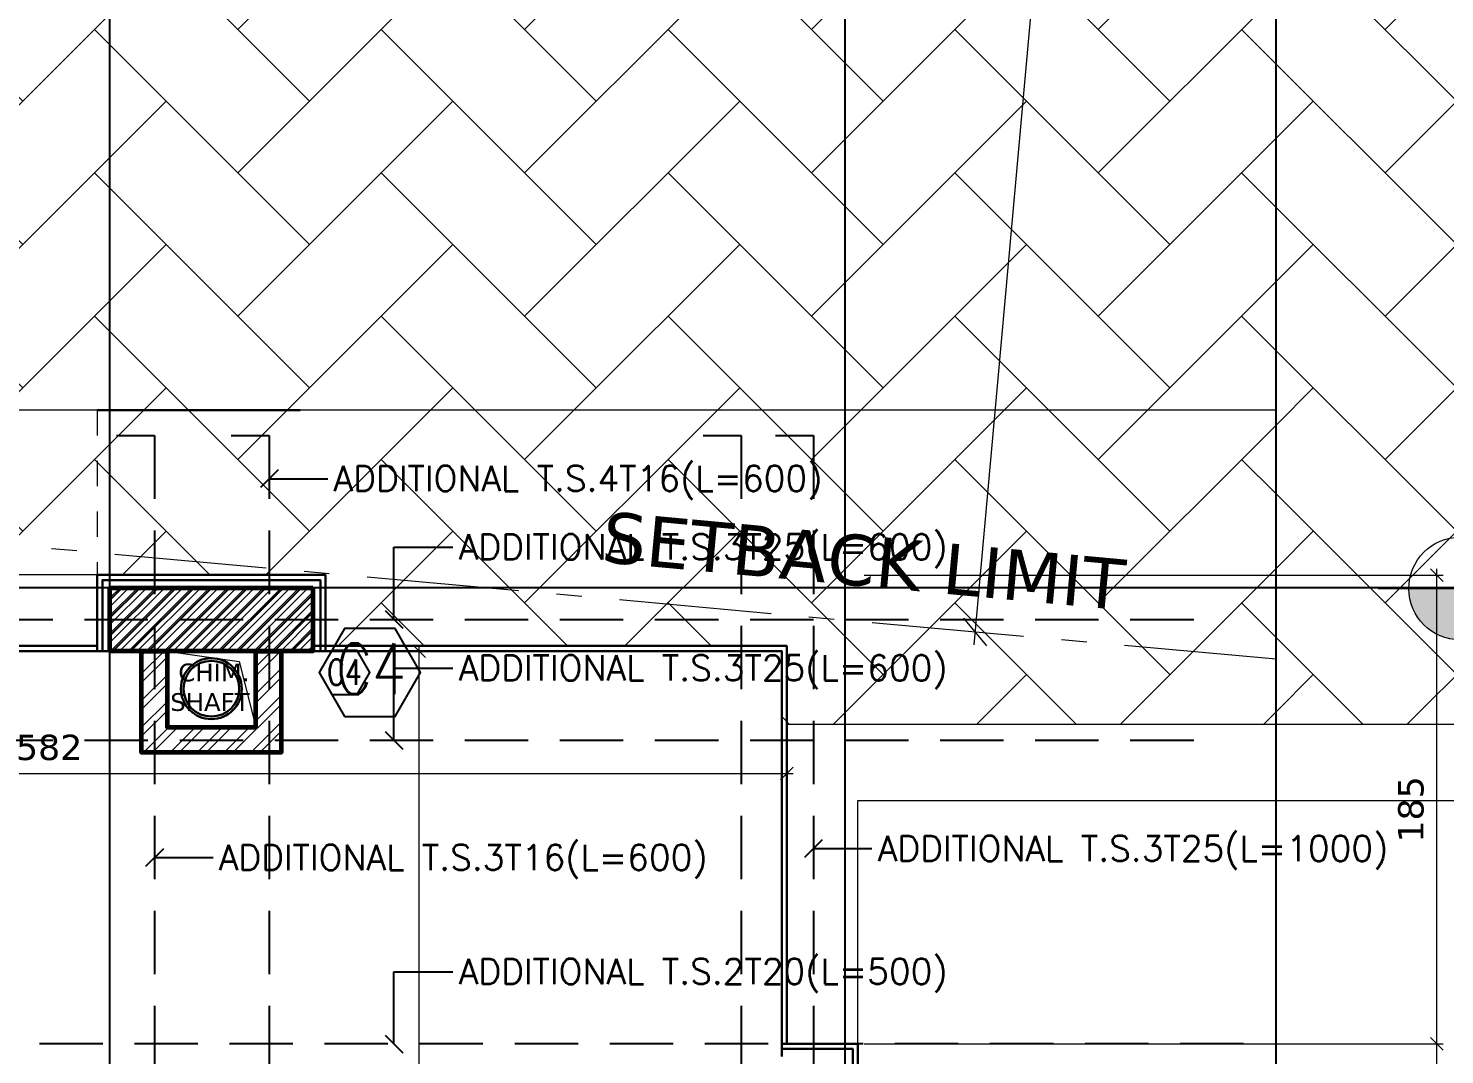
# Model space of a CAD drawing. Header units: inches. Extents: x -48 to 777, y -156 to 510.
# Drawn here: x 404.2 to 409.79, y 153.22 to 157.27 of the extents above; entities that cross this region are included whole.
import ezdxf
from ezdxf.enums import TextEntityAlignment as Align

# ---------------------------------------------------------------- set-up
doc = ezdxf.new("R2010")
doc.units = ezdxf.units.IN
doc.header["$MEASUREMENT"] = 0
doc.set_wipeout_variables(frame=1)
for name, pattern in [('ACAD_ISO10W100', [18, 12, -3, 0, -3]), ('HIDDEN', [0.375, 0.25, -0.125]), ('NUHA', [1.45, 0.75, -0.25, 0.2, -0.25])]:
    doc.linetypes.add(name, pattern=pattern)
doc.layers.get('Defpoints').update_dxf_attribs({"lineweight": 5})
for name, color, linetype, lineweight in [('A-AXIS ST', 251, 'ACAD_ISO10W100', 5), ('A-DIM', 9, 'Continuous', 5), ('A-HIDDEN', 254, 'HIDDEN', 5), ('A-LEVELS', 139, 'Continuous', 20), ('A-LIMIT LOT', 235, 'ACAD_ISO10W100', 20), ('A-PILLARS', 1, 'Continuous', 60), ('A-PROJECTION1', 6, 'Continuous', 30), ('A-PROJECTION2', 5, 'Continuous', 20), ('A-SIGNS1', 20, 'Continuous', 15), ('A-SIGNS2', 30, 'Continuous', 15), ('A-TEXT', 50, 'Continuous', 15), ('A-TILING1', 43, 'Continuous', 9), ('A-WALLS', 7, 'Continuous', 60), ('C-GLASS', 162, 'Continuous', 30), ('C-METAL', 190, 'Continuous', 30), ('C-STONE', 42, 'Continuous', 30), ('D-STONE', 52, 'Continuous', 20), ('H-PILLARS', 61, 'Continuous', 5), ('H-WALLS', 51, 'Continuous', 5), ('str-shaft', 1, 'Continuous', 5)]:
    doc.layers.add(name, color=color, linetype=linetype, lineweight=lineweight)
doc.layers.add('HH-DARK GREY', color=7, linetype='Continuous', lineweight=5, true_color=0x404040)
for name, color, linetype in [('pts pc', 7, 'Continuous'), ('Str-Axes', 8, 'Continuous'), ('str-col-hatch', 8, 'Continuous'), ('str-COL-TAG-100', 1, 'Continuous'), ('str-COL-TAG-50', 7, 'Continuous'), ('str-columns', 3, 'Continuous'), ('str-slab-top', 1, 'Continuous')]:
    doc.layers.add(name, color=color, linetype=linetype)
doc.styles.add('2mm', font='simplex.shx', dxfattribs={"height": 0.5})
doc.styles.add('ROMAN', font='ROMANS.SHX')
doc.styles.add('ROMAND', font='verdana.ttf')
doc.styles.add('ROMANS', font='romans__.ttf', dxfattribs={"height": 0.14})
doc.dimstyles.new('M-1.100', dxfattribs={"dimtxt": 0.2, "dimasz": 0.1, "dimexe": 0.05, "dimexo": 0.05, "dimgap": 0.1, "dimtad": 1, "dimlfac": 100, "dimrnd": 0.5, "dimzin": 9, "dimdsep": 46, "dimtxsty": 'ROMAND', "dimblk": 'OBLIQUE', "dimcen": 1, "dimdle": 0.05, "dimclrd": 256, "dimclre": 256, "dimclrt": 2, "dimadec": 0, "dimazin": 0, "dimtfac": 0.666667, "dimtmove": 2, "dimatfit": 3, "dimfxl": 0.04, "dimtolj": 1, "dimtzin": 5, "dimlwd": -1, "dimlwe": -1, "dimarcsym": 0})
doc.dimstyles.new('M-1.50', dxfattribs={"dimtxt": 0.1, "dimasz": 0.05, "dimexe": 0.025, "dimexo": 0.025, "dimgap": 0.05, "dimtad": 1, "dimlfac": 100, "dimrnd": 0.5, "dimzin": 9, "dimdsep": 46, "dimtxsty": 'ROMAND', "dimblk": 'OBLIQUE', "dimcen": 1, "dimdle": 0.025, "dimclrd": 256, "dimclre": 256, "dimclrt": 2, "dimadec": 0, "dimazin": 0, "dimtfac": 0.666667, "dimtmove": 2, "dimatfit": 3, "dimfxl": 0.04, "dimtolj": 1, "dimtzin": 5, "dimlwd": -1, "dimlwe": -1, "dimarcsym": 0})
doc.dimstyles.new('structure', dxfattribs={"dimtxt": 0.1, "dimasz": 0.07, "dimexe": 0.18, "dimexo": 1, "dimgap": 0.05, "dimtad": 1, "dimdec": 1, "dimlfac": 100, "dimrnd": 0.5, "dimdsep": 46, "dimtxsty": 'ROMAN', "dimblk1": 'OBLIQUE', "dimblk2": 'OBLIQUE', "dimsah": 1, "dimcen": 0.009, "dimse1": 1, "dimse2": 1, "dimclrd": 4, "dimclre": 9, "dimclrt": 1, "dimadec": 0, "dimazin": 0, "dimtfac": 0.066667, "dimtdec": 1, "dimtix": 1, "dimtmove": 2, "dimatfit": 3, "dimldrblk": 'OBLIQUE', "dimfxl": 0.18, "dimtolj": 1, "dimarcsym": 0})

# ---------------------------------------------------------------- blocks, each defined once
blk = doc.blocks.new('AXIS')
at = {"layer": 'A-AXIS ST', "ltscale": 0.1}
for p, q in [((647.01853, 296.91777), (647.01853, 336.01919)), ((649.91853, 296.91777), (649.91853, 336.01919)), ((651.61853, 296.91777), (651.61853, 336.01919)), ((657.61853, 330.26919), (627.81853, 330.26919))]:
    blk.add_line(p, q, dxfattribs=at)
blk = doc.blocks.new('_Oblique')
at = {"color": 0, "linetype": 'ByBlock', "lineweight": -2}
blk.add_line((-0.5, -0.5), (0.5, 0.5), dxfattribs=at)
blk = doc.blocks.new('*D175')
at = {"layer": 'A-DIM', "transparency": 16777216}
blk.add_line((405.7464, 150.3835), (405.7464, 154.8335), dxfattribs=at)
at = {"layer": 'Defpoints', "color": 0, "transparency": 16777216}
for p in [(405.7464, 154.8085), (405.7464, 154.8085), (405.7464, 150.4085)]:
    blk.add_point(p, dxfattribs=at)
at = {"layer": 'A-DIM', "transparency": 16777216, "xscale": 0.05, "yscale": 0.05, "zscale": 0.05}
for p, rotation in [((405.7464, 154.8085), 90), ((405.7464, 150.4085), 270)]:
    blk.add_blockref('_Oblique', p, dxfattribs=dict(at, rotation=rotation))
at = {"layer": 'A-DIM', "color": 2, "transparency": 16777216, "insert": (405.6443, 152.6085), "char_height": 0.1, "attachment_point": 5, "rotation": 90, "style": 'ROMAND'}
blk.add_mtext('\\A1;440', dxfattribs=at)
blk = doc.blocks.new('*D176')
at = {"layer": 'A-DIM', "transparency": 16777216}
blk.add_line((401.3518, 154.3252), (407.2218, 154.3252), dxfattribs=at)
at = {"layer": 'Defpoints', "color": 0, "transparency": 16777216}
for p in [(401.3768, 154.3252), (407.1968, 154.3252), (407.1968, 154.3252)]:
    blk.add_point(p, dxfattribs=at)
at = {"layer": 'A-DIM', "transparency": 16777216, "xscale": 0.05, "yscale": 0.05, "zscale": 0.05, "rotation": 180}
blk.add_blockref('_Oblique', (401.3768, 154.3252), dxfattribs=at)
at = {"layer": 'A-DIM', "transparency": 16777216, "xscale": 0.05, "yscale": 0.05, "zscale": 0.05}
blk.add_blockref('_Oblique', (407.1968, 154.3252), dxfattribs=at)
at = {"layer": 'A-DIM', "color": 2, "transparency": 16777216, "insert": (404.2868, 154.4275), "char_height": 0.1, "attachment_point": 5, "style": 'ROMAND'}
blk.add_mtext('\\A1;582', dxfattribs=at)
blk = doc.blocks.new('*D326')
at = {"layer": 'A-DIM', "transparency": 16777216}
for p, q in [((407.5018, 153.2586), (409.7865, 153.2586)), ((409.7615, 147.6336), (409.7615, 153.2836)), ((409.2018, 147.6586), (409.7865, 147.6586))]:
    blk.add_line(p, q, dxfattribs=at)
at = {"layer": 'Defpoints', "color": 0, "transparency": 16777216}
for p in [(407.4768, 153.2586), (409.7615, 153.2586), (409.1768, 147.6586)]:
    blk.add_point(p, dxfattribs=at)
at = {"layer": 'A-DIM', "transparency": 16777216, "xscale": 0.05, "yscale": 0.05, "zscale": 0.05}
for p, rotation in [((409.7615, 153.2586), 90), ((409.7615, 147.6586), 270)]:
    blk.add_blockref('_Oblique', p, dxfattribs=dict(at, rotation=rotation))
at = {"layer": 'A-DIM', "color": 2, "transparency": 16777216, "insert": (409.6595, 150.4586), "char_height": 0.1, "attachment_point": 5, "rotation": 90, "style": 'ROMAND'}
blk.add_mtext('\\A1;560', dxfattribs=at)
blk = doc.blocks.new('*D327')
at = {"layer": 'A-DIM', "transparency": 16777216}
for p, q in [((407.5018, 155.1084), (409.7865, 155.1084)), ((409.7615, 153.2336), (409.7615, 155.1334)), ((407.5018, 153.2586), (409.7865, 153.2586))]:
    blk.add_line(p, q, dxfattribs=at)
at = {"layer": 'Defpoints', "color": 0, "transparency": 16777216}
for p in [(407.4768, 155.1084), (409.7615, 155.1084), (407.4768, 153.2586)]:
    blk.add_point(p, dxfattribs=at)
at = {"layer": 'A-DIM', "transparency": 16777216, "xscale": 0.05, "yscale": 0.05, "zscale": 0.05}
for p, rotation in [((409.7615, 155.1084), 90), ((409.7615, 153.2586), 270)]:
    blk.add_blockref('_Oblique', p, dxfattribs=dict(at, rotation=rotation))
at = {"layer": 'A-DIM', "color": 2, "transparency": 16777216, "insert": (409.6593, 154.1835), "char_height": 0.1, "attachment_point": 5, "rotation": 90, "style": 'ROMAND'}
blk.add_mtext('\\A1;185', dxfattribs=at)
blk = doc.blocks.new('GXFHGCGFCD')
at = {"layer": 'A-SIGNS1', "linetype": 'NUHA'}
h = blk.add_hatch(color=256, dxfattribs=at)
h.paths.add_polyline_path([(90.3819, 61.3301), (90.3819, 61.1701), (90.5419, 61.1701, 0.414214)])
h.paths.add_polyline_path([(90.3819, 61.1701), (90.2219, 61.1701, 0.414214), (90.3819, 61.0101)])
at = {"layer": 'A-SIGNS1'}
for p, q in [((90.3819, 60.9141), (90.3819, 61.4261)), ((90.1259, 61.1701), (91.7898, 61.1701))]:
    blk.add_line(p, q, dxfattribs=at)
blk.add_circle((90.3819, 61.1701), 0.16, dxfattribs=at)
blk = doc.blocks.new('DGXFHXFGDFD')
at = {"layer": 'A-SIGNS1'}
blk.add_blockref('GXFHGCGFCD', (0, 0), dxfattribs=at)
at = {"layer": 'A-SIGNS2', "linetype": 'NUHA', "style": 'ROMANS'}
for s, p in [('F.L.', (90.5835, 61.2031)), ('C.L.', (90.5835, 60.9413))]:
    blk.add_text(s, height=0.16, dxfattribs=at).set_placement(p)
at = {"layer": 'A-SIGNS2', "style": 'ROMANS', "width": 0.910135, "flags": 4}
for tag, p, p2 in [('NIV.FINI', (91.1159, 61.2031), (91.7898, 61.2031)), ('NIV.BETON', (91.1159, 60.9413), (91.7898, 60.9413))]:
    blk.add_attdef(tag, text='', height=0.16, dxfattribs=at).set_placement(p, p2, align=Align.FIT)
blk = doc.blocks.new('*D972')
at = {"layer": 'A-DIM', "transparency": 16777216}
blk.add_line((-315972.6083, -27892.2626), (-315973.5126, -27902.2748), dxfattribs=at)
at = {"layer": 'Defpoints', "color": 0, "transparency": 16777216}
for p in [(-315972.6128, -27892.3124), (-315973.5081, -27902.225), (-315973.5081, -27902.225)]:
    blk.add_point(p, dxfattribs=at)
at = {"layer": 'A-DIM', "transparency": 16777216, "xscale": 0.1, "yscale": 0.1, "zscale": 0.1}
for p, rotation in [((-315972.6128, -27892.3124), 84.83901183355006), ((-315973.5081, -27902.225), 264.8390118335501)]:
    blk.add_blockref('_Oblique', p, dxfattribs=dict(at, rotation=rotation))
at = {"layer": 'A-DIM', "color": 2, "transparency": 16777216, "insert": (-315973.33, -27897.8762), "char_height": 0.2, "attachment_point": 5, "rotation": 84.839, "style": 'ROMAND'}
blk.add_mtext('\\A1;1000', dxfattribs=at)
blk = doc.blocks.new('tags')
at = {"layer": 'str-COL-TAG-100', "color": 2}
blk.add_lwpolyline([(0.125, -0.2616), (0.325, -0.2616), (0.425, -0.0884), (0.325, 0.0848), (0.125, 0.0848), (0.025, -0.0884)], close=True, dxfattribs=at)
at = {"layer": 'str-COL-TAG-50', "color": 2}
blk.add_lwpolyline([(0.075, -0.175), (0.175, -0.175), (0.225, -0.0884), (0.175, -0.0018), (0.075, -0.0018), (0.025, -0.0884)], close=True, dxfattribs=at)
at = {"layer": 'str-COL-TAG-100', "color": 1, "style": 'ROMANS', "width": 0.699426}
blk.add_attdef('NUMBER', text='', height=0.2, dxfattribs=at).set_placement((0.0918, -0.1741), (0.3679, -0.1741), align=Align.FIT)
at = {"layer": 'str-COL-TAG-50', "color": 1, "style": 'ROMANS', "width": 0.697102}
blk.add_attdef('NUMBER', text='', height=0.1, dxfattribs=at).set_placement((0.0562, -0.1375), (0.1938, -0.1375), align=Align.FIT)
blk = doc.blocks.new('LOT 688  TOPOGRAPHIC PLAN')
at = {"layer": 'A-LEVELS', "linetype": 'Continuous'}
blk.add_lwpolyline([(-315974.59088, -27899.7661), (-315974.23382, -27900.1548), (-315973.92959, -27900.44179), (-315973.80123, -27900.53219), (-315973.69082, -27900.57921), (-315973.59993, -27900.57687), (-315973.53013, -27900.51918), (-315973.48259, -27900.40109), (-315973.4536, -27900.22815), (-315973.4239, -27899.76759)], dxfattribs=at)
at = {"layer": 'pts pc', "linetype": 'Continuous'}
for points in [[(-315972.76171, -27901.43153), (-315973.47249, -27902.13473)], [(-315972.7655, -27902.13852), (-315973.4687, -27901.42774)]]:
    blk.add_lwpolyline(points, dxfattribs=at)
at = {"layer": 'pts pc', "color": 1, "char_height": 0.5, "width": 3.0714286, "attachment_point": 1, "rotation": 359.69285, "style": '2mm'}
for s, insert in [('\\Fsimplex.shx;\\W1.0000000000;\\T1.0000000000;\\o\\l97.943', (-315979.21005, -27900.45145)), ('\\Fsimplex.shx;\\W1.0000000000;\\T1.0000000000;\\o\\l97.303', (-315972.61577, -27901.53581))]:
    blk.add_mtext(s, dxfattribs=dict(at, insert=insert))
at = {"linetype": 'Continuous'}
blk.add_wipeout([(-315996.80172, -27893.57917), (-315969.32038, -27896.23659), (-315969.32038, -27930.53073), (-315964.08799, -27936.87852), (-315964.6636, -27941.43051), (-315970.22923, -27937.16678), (-315985.1164, -27950.2257)], dxfattribs=at).dxf.layer = 'A-LIMIT LOT'
at = {"layer": 'A-HIDDEN', "linetype": 'ACAD_ISO10W100', "ltscale": 0.05}
blk.add_lwpolyline([(-315992.30527, -27900.52725), (-315983.21966, -27944.57125), (-315970.69258, -27933.58259), (-315972.32038, -27931.60779), (-315972.32038, -27902.3323)], close=True, dxfattribs=at)
at = {"layer": 'A-TEXT', "insert": (-315974.96795, -27901.74842), "char_height": 0.2, "width": 71.8076328, "attachment_point": 1, "rotation": 354.69625, "style": 'ROMAND'}
blk.add_mtext('SETBACK LIMIT', dxfattribs=at)
at = {"layer": 'A-DIM'}
dim = blk.add_linear_dim(base=(-315973.5081, -27902.22502), p1=(-315972.61278, -27892.31237), p2=(-315973.5081, -27902.22502), angle=264.83901, text='1000', dimstyle='M-1.100', dxfattribs=at)
dim.commit()
dim.dimension.update_dxf_attribs({"geometry": '*D972', "text_midpoint": (-315973.33003, -27897.87624), "dimtype": 129})

msp = doc.modelspace()

# ---------------------------------------------------------------- block references
at = {"layer": 'pts pc'}
msp.add_blockref('LOT 688  TOPOGRAPHIC PLAN', (316381.44716, 28057.10823), dxfattribs=at)

# ---------------------------------------------------------------- next in the draw order: hatches: boundary and pattern name
at = {"layer": 'H-PILLARS'}
h = msp.add_hatch(dxfattribs=at)
h.set_pattern_fill('ANSI31', color=256, scale=0.2)
h.set_pattern_definition([(45, (-140.641753, -168.71929), (-0.0176776695, 0.0176776695), [])])
h.paths.add_polyline_path([(405.32678, 155.05845), (405.32678, 154.80845), (404.52678, 154.80845), (404.52678, 155.05845)])
at = {"layer": 'H-WALLS'}
h = msp.add_hatch(dxfattribs=at)
h.set_pattern_fill('ANSI32', color=256, scale=0.2)
h.set_pattern_definition([(45, (-134.01675, -175.21074), (-0.053033009, 0.053033009), []), (45, (-133.9814, -175.21074), (-0.053033009, 0.053033009), [])])
h.paths.add_polyline_path([(405.10178, 154.80845), (405.20178, 154.80845), (405.20178, 154.40845), (404.65178, 154.40845), (404.65178, 154.80845), (404.75178, 154.80845), (404.75178, 154.50845), (405.10178, 154.50845)])
at = {"layer": 'HH-DARK GREY'}
h = msp.add_hatch(dxfattribs=at)
h.set_pattern_fill('AR-HBONE', color=256, scale=0.1)
h.paths.add_polyline_path([(411.82678, 160.90065), (411.82678, 154.51852), (409.12678, 154.51852), (409.12678, 155.75845), (391.72678, 155.75845), (391.72678, 156.35831), (386.43097, 156.35831), (384.95799, 163.49883)])
h = msp.add_hatch(dxfattribs=at)
h.set_pattern_fill('AR-HBONE', color=256, scale=0.1)
h.paths.add_polyline_path([(391.77678, 155.75845), (391.77659, 154.82843), (394.97658, 154.82845), (394.97658, 155.10831), (395.87678, 155.10831), (398.87678, 155.10845), (398.87678, 155.38345), (399.42678, 155.38345), (399.42678, 153.82845), (400.92678, 153.82845), (400.92678, 155.38345), (401.47678, 155.38345), (401.47678, 155.10845), (404.47678, 155.10845), (405.37678, 155.10845), (405.37678, 154.82845), (407.1768, 154.82845), (407.1768, 154.51852), (409.12678, 154.51852), (409.12678, 155.75845)])
at = {"layer": 'str-col-hatch'}
h = msp.add_hatch(dxfattribs=at)
h.set_pattern_fill('ANSI31', color=256, scale=0.4)
h.set_pattern_definition([(45, (-291.05302, 104.0992), (-0.035355339, 0.035355339), [])])
h.paths.add_polyline_path([(404.52678, 155.05845), (404.52678, 154.80845), (405.32678, 154.80845), (405.32678, 155.05845)])

# ---------------------------------------------------------------- next in the draw order: linework, layer by layer
at = {"layer": 'A-HIDDEN', "linetype": 'HIDDEN', "ltscale": 0.3}
msp.add_lwpolyline([(407.4768, 153.15855), (409.12678, 153.15864), (409.12678, 155.75845), (404.47678, 155.75845), (404.47678, 155.10845)], dxfattribs=at)
at = {"layer": 'A-PILLARS'}
msp.add_lwpolyline([(405.32678, 155.05845), (405.32678, 154.80845), (404.52678, 154.80845), (404.52678, 155.05845)], close=True, dxfattribs=at)
at = {"layer": 'A-PROJECTION1'}
msp.add_lwpolyline([(405.27678, 155.75845), (404.47678, 155.75845)], dxfattribs=at)
at = {"layer": 'A-PROJECTION2'}
msp.add_lwpolyline([(404.75178, 154.50845), (405.10178, 154.50845), (405.10178, 154.80845), (404.75178, 154.80845)], close=True, dxfattribs=at)
at = {"layer": 'A-TILING1'}
msp.add_lwpolyline([(409.12678, 155.10853), (409.12678, 154.51852), (409.12678, 155.75845), (391.77671, 155.75845), (391.77678, 155.75845)], dxfattribs=at)
at = {"layer": 'A-WALLS'}
msp.add_lwpolyline([(405.10178, 154.80845), (405.20178, 154.80845), (405.20178, 154.40845), (404.65178, 154.40845), (404.65178, 154.80845), (404.75178, 154.80845), (404.75178, 154.50845), (405.10178, 154.50845)], close=True, dxfattribs=at)
at = {"layer": 'C-GLASS'}
for points in [[(404.47678, 154.82845), (401.47678, 154.82845)], [(407.1968, 153.25855), (407.1968, 154.82845), (405.32678, 154.82845)], [(404.47678, 154.80845), (401.47678, 154.80845)], [(407.1768, 153.25855), (407.1768, 154.80845), (405.32678, 154.80845)]]:
    msp.add_lwpolyline(points, dxfattribs=at)
at = {"layer": 'C-METAL'}
for radius in [0.12, 0.11]:
    msp.add_circle((404.92678, 154.65993), radius, dxfattribs=at)
at = {"layer": 'C-STONE'}
msp.add_line((407.1768, 153.25855), (407.1768, 153.20855), dxfattribs=at)
for points in [[(404.52678, 154.80845), (404.47678, 154.80845), (404.47678, 155.10845), (405.37678, 155.10845), (405.37678, 154.80845)], [(404.49678, 154.80845), (404.49678, 155.08845), (405.35678, 155.08845), (405.35678, 154.80845)], [(407.1768, 153.25855), (407.4768, 153.25855), (407.47678, 147.35845)], [(407.1768, 153.23855), (407.4568, 153.23855), (407.45678, 147.35845)]]:
    msp.add_lwpolyline(points, dxfattribs=at)
at = {"layer": 'D-STONE', "linetype": 'Continuous'}
msp.add_line((404.47678, 155.10845), (401.47678, 155.10845), dxfattribs=at)
msp.add_lwpolyline([(407.4768, 152.66859), (407.4767, 154.21852), (412.12678, 154.21852), (412.12678, 154.51852), (407.1968, 154.51852)], dxfattribs=at)
at = {"layer": 'Str-Axes', "ltscale": 0.1}
for p, q in [((404.52678, 122.25688), (404.52678, 161.35831)), ((407.42678, 122.25688), (407.42678, 161.35831)), ((409.12678, 122.25688), (409.12678, 161.35831)), ((413.62657, 155.05831), (385.32678, 155.05831))]:
    msp.add_line(p, q, dxfattribs=at)
at = {"layer": 'str-columns'}
msp.add_lwpolyline([(405.32678, 154.80845), (405.32678, 155.05845), (404.52678, 155.05845), (404.52678, 154.80845)], close=True, dxfattribs=at)
at = {"layer": 'str-shaft'}
msp.add_lwpolyline([(404.75172, 154.80845), (405.03671, 154.76659), (405.10178, 154.50845)], dxfattribs=at)
msp.add_lwpolyline([(405.10178, 154.50831), (404.75178, 154.50831), (404.75178, 154.80845), (405.10178, 154.80845)], close=True, dxfattribs=at)
at = {"layer": 'str-slab-top', "linetype": 'HIDDEN'}
for p, q in [((402.92678, 154.93345), (408.92678, 154.93345)), ((402.92678, 154.45619), (408.92678, 154.45619)), ((408.99828, 153.25855), (403.99828, 153.25855))]:
    msp.add_line(p, q, dxfattribs=at)
for points in [[(404.55231, 155.65845), (404.70231, 155.65845), (404.70231, 149.80845)], [(405.00521, 155.65845), (405.15521, 155.65845), (405.15521, 149.80845)], [(406.86639, 155.65845), (407.01639, 155.65845), (407.01639, 149.80845)], [(407.1518, 155.65845), (407.3018, 155.65845), (407.3018, 145.80845)]]:
    msp.add_lwpolyline(points, dxfattribs=at)

# ---------------------------------------------------------------- next in the draw order: block references
at = {"layer": 'A-DIM'}
msp.add_blockref('AXIS', (-242.49175, -175.21088), dxfattribs=at)
msp.add_blockref('AXIS', (-242.49175, -175.21088), dxfattribs=at)
at = {"layer": 'A-SIGNS1'}
ref = msp.add_blockref('DGXFHXFGDFD', (295.3214, 77.54037), dxfattribs=dict(at, xscale=1.267200000000003, yscale=1.267200000000003, zscale=1.267200000000003))
ref.add_attrib('NIV.FINI', '+100.00', dxfattribs={"layer": 'A-SIGNS2', "height": 0.202752, "style": 'ROMAND', "width": 0.680836}).set_placement((410.78342, 155.09698), (411.61138, 155.09698), align=Align.FIT)
ref.add_attrib('NIV.BETON', '+99.00', dxfattribs={"layer": 'A-SIGNS2', "height": 0.202752, "style": 'ROMAND', "width": 0.797031}).set_placement((410.78342, 154.76521), (411.61138, 154.76521), align=Align.FIT)
at = {"layer": 'Str-Axes'}
msp.add_blockref('AXIS', (-242.49175, -175.21088), dxfattribs=at)
at = {"layer": 'str-columns'}
ref = msp.add_blockref('tags', (405.32678, 154.81229), dxfattribs=at)
ref.add_attrib('NUMBER', 'C4', dxfattribs={"layer": 'str-COL-TAG-50', "color": 1, "height": 0.1, "style": 'ROMANS', "width": 0.63631}).set_placement((405.38297, 154.67479), (405.52056, 154.67479), align=Align.FIT)
ref.add_attrib('NUMBER', 'C4', dxfattribs={"layer": 'str-COL-TAG-100', "color": 1, "height": 0.2, "style": 'ROMANS', "width": 0.638431}).set_placement((405.41862, 154.63824), (405.69471, 154.63824), align=Align.FIT)

# ---------------------------------------------------------------- next in the draw order: texts
at = {"layer": 'A-TEXT', "insert": (405.0773, 154.75906), "char_height": 0.07, "width": 0.5266314, "attachment_point": 3, "style": 'ROMAND'}
msp.add_mtext('CHIM.\\PSHAFT', dxfattribs=at)
at = {"layer": 'str-slab-top', "style": 'ROMAN'}
for s, p in [('ADDITIONAL T.S.4T16(L=600)', (405.40859, 155.43929)), ('ADDITIONAL T.S.3T25(L=600)', (405.9024, 155.16925)), ('ADDITIONAL T.S.3T25(L=600)', (405.9024, 154.69199)), ('ADDITIONAL T.S.3T25(L=1000)', (407.55518, 153.97985)), ('ADDITIONAL T.S.3T16(L=600)', (404.9557, 153.94429)), ('ADDITIONAL T.S.2T20(L=500)', (405.9024, 153.49435))]:
    msp.add_text(s, height=0.1, dxfattribs=at).set_placement(p)

# ---------------------------------------------------------------- next in the draw order: dimensions: what is measured, and where the dimension line sits
at = {"layer": 'A-DIM'}
for base, p1, p2, picture, middle in [((409.76154, 155.10845), (407.4768, 153.25855), (407.4768, 155.10845), '*D327', (409.65926, 154.1835)), ((405.74637, 154.80846), (405.74637, 150.40846), (405.74637, 154.80846), '*D175', (405.64432, 152.60846)), ((409.76154, 153.25855), (409.17678, 147.65861), (407.4768, 153.25855), '*D326', (409.6595, 150.45858))]:
    dim = msp.add_linear_dim(base=base, p1=p1, p2=p2, angle=90, dimstyle='M-1.50', dxfattribs=at)
    dim.commit()
    dim.dimension.update_dxf_attribs({"geometry": picture, "text_midpoint": middle})
dim = msp.add_linear_dim(base=(407.1968, 154.32524), p1=(401.37678, 154.32524), p2=(407.1968, 154.32524), dimstyle='M-1.50', dxfattribs=at)
dim.commit()
dim.dimension.update_dxf_attribs({"geometry": '*D176', "text_midpoint": (404.28679, 154.42752)})

# ---------------------------------------------------------------- next in the draw order: leaders
at = {"layer": 'str-slab-top'}
for points, override in [([(405.15521, 155.48842), (405.38613, 155.48842)], {"dimgap": 0.05, "dimtad": 0}), ([(405.64702, 154.93345), (405.64702, 155.21837), (405.87995, 155.21837)], {"dimgap": 0.05, "dimtad": 0, "dimfxl": 0.04, "dimfxlon": 1}), ([(405.64702, 154.45619), (405.64702, 154.74112), (405.87995, 154.74112)], {"dimgap": 0.05, "dimtad": 0, "dimfxl": 0.04, "dimfxlon": 1}), ([(407.3018, 154.02898), (407.53273, 154.02898)], {"dimgap": 0.05, "dimtad": 0}), ([(404.70231, 153.99342), (404.93324, 153.99342)], {"dimgap": 0.05, "dimtad": 0}), ([(405.64702, 153.25855), (405.64702, 153.54348), (405.87995, 153.54348)], {"dimgap": 0.05, "dimtad": 0, "dimfxl": 0.04, "dimfxlon": 1})]:
    msp.add_leader(points, dimstyle='structure', override=override, dxfattribs=at)

doc.saveas('drawing.dxf')
